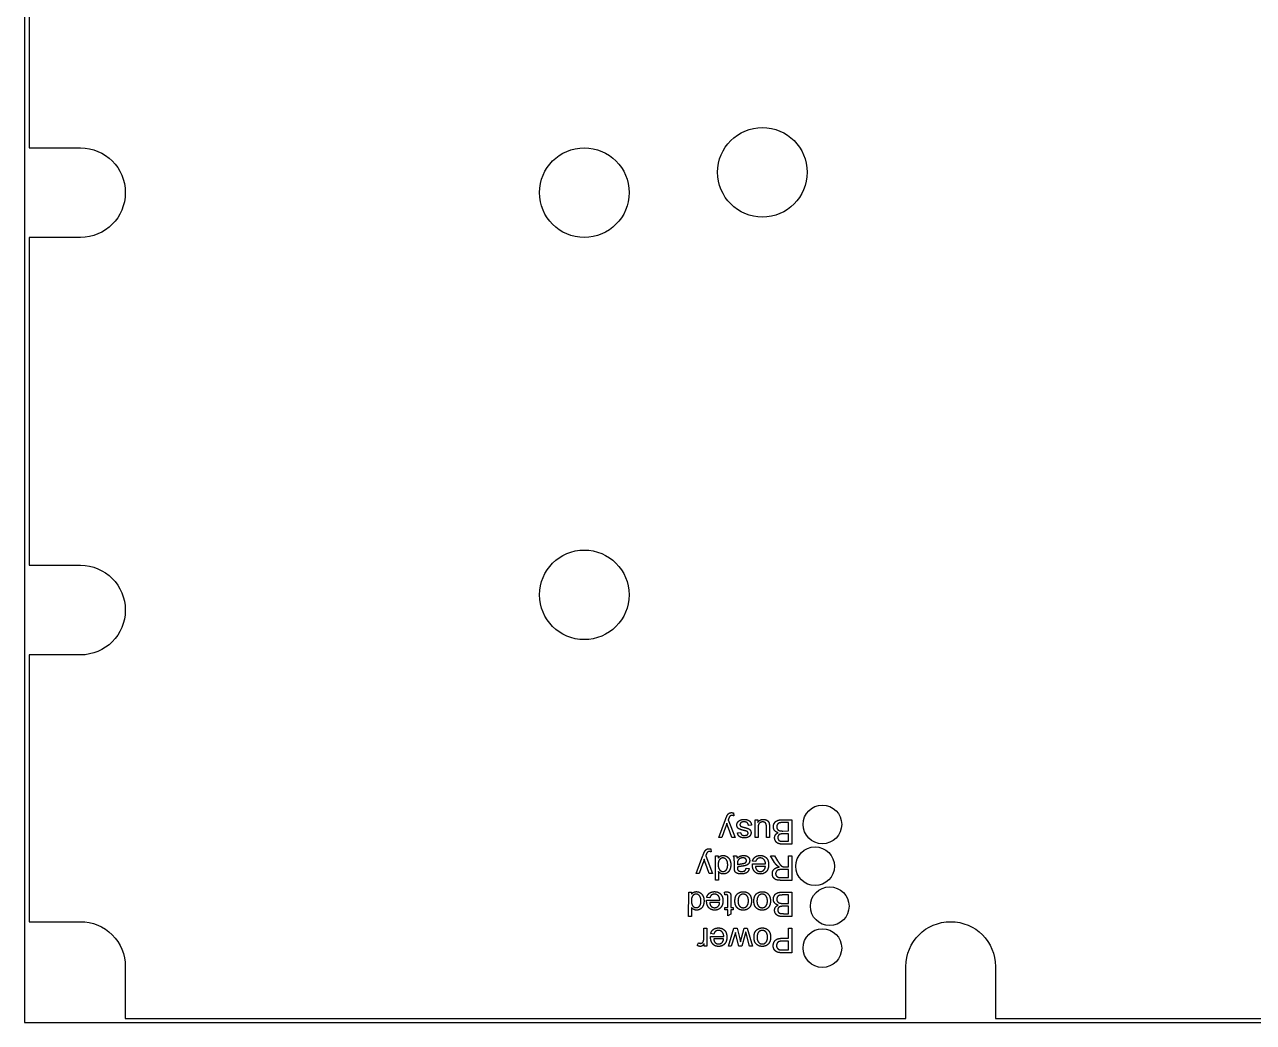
# Model space of a CAD drawing. Header units: millimetres. Extents: x -122 to 0, y -98 to 0.
# Drawn here: x -122 to -61.6, y -98 to -49 of the extents above; entities that cross this region are included whole.
import ezdxf

# ---------------------------------------------------------------- set-up
doc = ezdxf.new("R2010")
doc.units = ezdxf.units.MM
doc.layers.get('0').update_dxf_attribs({"linetype": 'CONTINUOUS'})

msp = doc.modelspace()

# ---------------------------------------------------------------- linework, layer by layer
for p, q in [((-87.892, -88.921), (-87.562, -88.036)), ((-87.427, -88.049), (-87.095, -88.92)), ((-87.174, -87.716), (-87.158, -87.854)), ((-86.11, -88.918), (-86.111, -88.049)), ((-86.111, -88.049), (-85.979, -88.049)), ((-85.979, -88.049), (-85.979, -88.176)), ((-84.761, -88.047), (-84.304, -88.046)), ((-84.304, -88.046), (-84.302, -89.246)), ((-87.559, -88.414), (-87.744, -88.921)), ((-87.254, -88.92), (-87.436, -88.417)), ((-86.971, -88.695), (-86.827, -88.675)), ((-86.283, -88.309), (-86.428, -88.332)), ((-85.963, -88.452), (-85.962, -88.918)), ((-85.552, -88.917), (-85.553, -88.435)), ((-85.406, -88.378), (-85.405, -88.917)), ((-84.462, -88.188), (-84.761, -88.188)), ((-84.739, -88.601), (-84.462, -88.6)), ((-84.461, -88.742), (-84.721, -88.742)), ((-84.462, -88.6), (-84.462, -88.188)), ((-84.461, -89.105), (-84.461, -88.742)), ((-87.744, -88.921), (-87.892, -88.921)), ((-87.095, -88.92), (-87.254, -88.92)), ((-85.962, -88.918), (-86.11, -88.918)), ((-85.405, -88.917), (-85.552, -88.917)), ((-84.302, -89.246), (-84.752, -89.247)), ((-84.701, -89.105), (-84.461, -89.105)), ((-89.002, -90.69), (-88.671, -89.806)), ((-88.535, -89.819), (-88.206, -90.69)), ((-88.282, -89.486), (-88.266, -89.625)), ((-88.058, -91.021), (-88.057, -89.821)), ((-88.057, -89.821), (-87.92, -89.821)), ((-87.92, -89.821), (-87.92, -89.931)), ((-87.175, -89.822), (-87.021, -89.822)), ((-85.151, -90.15), (-85.36, -89.823)), ((-85.36, -89.823), (-85.16, -89.823)), ((-85.16, -89.823), (-85.002, -90.073)), ((-84.462, -90.357), (-84.461, -89.824)), ((-84.461, -89.824), (-84.302, -89.824)), ((-84.302, -89.824), (-84.303, -91.024)), ((-88.669, -90.183), (-88.855, -90.69)), ((-88.365, -90.69), (-88.545, -90.187)), ((-87.128, -90.383), (-87.128, -90.186)), ((-86.979, -90.204), (-86.979, -90.258)), ((-86.544, -90.424), (-86.4, -90.444)), ((-86.243, -90.22), (-85.595, -90.22)), ((-86.087, -90.103), (-86.239, -90.084)), ((-85.603, -90.341), (-86.089, -90.341)), ((-84.462, -90.494), (-84.803, -90.494)), ((-84.646, -90.357), (-84.462, -90.357)), ((-84.462, -90.891), (-84.462, -90.494)), ((-88.855, -90.69), (-89.002, -90.69)), ((-88.206, -90.69), (-88.365, -90.69)), ((-87.911, -91.021), (-88.058, -91.021)), ((-87.911, -90.591), (-87.911, -91.021)), ((-84.842, -90.891), (-84.462, -90.891)), ((-84.303, -91.024), (-84.835, -91.024)), ((-89.373, -92.798), (-89.372, -91.598)), ((-89.372, -91.598), (-89.235, -91.598)), ((-89.235, -91.598), (-89.235, -91.708)), ((-87.595, -91.731), (-87.616, -91.601)), ((-84.76, -91.602), (-84.302, -91.602)), ((-84.461, -91.743), (-84.76, -91.743)), ((-84.462, -92.156), (-84.461, -91.743)), ((-84.302, -91.602), (-84.303, -92.802)), ((-89.226, -92.368), (-89.226, -92.798)), ((-88.49, -91.996), (-87.842, -91.996)), ((-88.334, -91.879), (-88.486, -91.86)), ((-87.85, -92.117), (-88.336, -92.117)), ((-87.595, -92.469), (-87.595, -92.354)), ((-87.595, -92.354), (-87.447, -92.354)), ((-87.447, -92.354), (-87.447, -91.846)), ((-87.3, -91.854), (-87.3, -92.354)), ((-87.3, -92.354), (-87.192, -92.354)), ((-87.192, -92.354), (-87.193, -92.469)), ((-84.739, -92.156), (-84.462, -92.156)), ((-84.462, -92.298), (-84.721, -92.297)), ((-84.462, -92.66), (-84.462, -92.298)), ((-89.226, -92.798), (-89.373, -92.798)), ((-87.447, -92.469), (-87.595, -92.469)), ((-87.447, -92.773), (-87.447, -92.469)), ((-87.301, -92.684), (-87.447, -92.773)), ((-87.193, -92.469), (-87.301, -92.469)), ((-87.301, -92.469), (-87.301, -92.684)), ((-84.303, -92.802), (-84.753, -92.802)), ((-84.702, -92.66), (-84.462, -92.66)), ((-88.623, -93.835), (-88.623, -93.38)), ((-88.623, -93.38), (-88.476, -93.38)), ((-88.476, -93.38), (-88.476, -94.249)), ((-87.422, -94.249), (-87.15, -93.38)), ((-87.15, -93.38), (-86.997, -93.38)), ((-87.079, -93.579), (-87.129, -93.747)), ((-87.036, -93.745), (-87.079, -93.579)), ((-86.997, -93.38), (-86.858, -93.901)), ((-86.825, -94.049), (-86.649, -93.38)), ((-86.649, -93.38), (-86.495, -93.38)), ((-86.519, -93.747), (-86.571, -93.561)), ((-86.495, -93.38), (-86.229, -94.249)), ((-84.462, -93.868), (-84.462, -93.38)), ((-84.462, -93.38), (-84.303, -93.38)), ((-84.303, -93.38), (-84.303, -94.58)), ((-88.948, -94.221), (-88.897, -94.085)), ((-88.608, -94.249), (-88.608, -94.117)), ((-88.297, -93.777), (-87.648, -93.777)), ((-88.14, -93.66), (-88.292, -93.641)), ((-87.656, -93.898), (-88.142, -93.898)), ((-87.129, -93.747), (-87.278, -94.249)), ((-86.906, -94.249), (-87.036, -93.745)), ((-86.858, -93.901), (-86.825, -94.049)), ((-86.616, -93.74), (-86.754, -94.249)), ((-86.381, -94.249), (-86.519, -93.747)), ((-84.462, -94.009), (-84.772, -94.009)), ((-84.769, -93.868), (-84.462, -93.868)), ((-84.462, -94.438), (-84.462, -94.009)), ((-88.476, -94.249), (-88.608, -94.249)), ((-87.278, -94.249), (-87.422, -94.249)), ((-86.754, -94.249), (-86.906, -94.249)), ((-86.229, -94.249), (-86.381, -94.249)), ((-84.769, -94.438), (-84.462, -94.438)), ((-84.303, -94.58), (-84.755, -94.58))]:
    msp.add_line(p, q)
msp.add_lwpolyline([(0, 0), (-122, 0), (-122, -98), (0, -98)], close=True)
msp.add_lwpolyline([(-121.777, -25.953), (-121.777, -55.053), (-119.25, -55.053, -1), (-119.25, -59.453), (-121.777, -59.453), (-121.777, -75.553), (-119.25, -75.553, -1), (-119.25, -79.953), (-121.777, -79.953), (-121.777, -93.053), (-119.25, -93.053, -0.414214), (-117.05, -95.253), (-117.05, -97.8), (-78.7, -97.8), (-78.7, -95.253, -1), (-74.3, -95.253), (-74.3, -97.8), (-4.95, -97.8)], format="xyb")
for centre, radius in [((-85.75, -56.253), 2.2), ((-94.5, -57.253), 2.2), ((-94.5, -77.003), 2.2), ((-82.803, -88.276), 0.95), ((-83.161, -90.333), 0.95), ((-82.444, -92.293), 0.95), ((-82.803, -94.35), 0.95)]:
    msp.add_circle(centre, radius)
for points in [[(-87.562, -88.036), (-87.509, -87.893), (-87.48, -87.839)], [(-87.48, -87.839), (-87.441, -87.766), (-87.39, -87.732)], [(-87.414, -88.013), (-87.418, -88.025), (-87.427, -88.049)], [(-87.369, -87.903), (-87.383, -87.926), (-87.414, -88.013)], [(-87.39, -87.732), (-87.34, -87.698), (-87.269, -87.698)], [(-87.32, -87.857), (-87.35, -87.874), (-87.369, -87.903)], [(-87.242, -87.841), (-87.291, -87.841), (-87.32, -87.857)], [(-87.269, -87.698), (-87.227, -87.698), (-87.174, -87.716)], [(-87.158, -87.854), (-87.206, -87.841), (-87.242, -87.841)], [(-86.962, -88.167), (-86.919, -88.102), (-86.838, -88.066)], [(-86.838, -88.066), (-86.757, -88.03), (-86.655, -88.03)], [(-86.655, -88.03), (-86.485, -88.03), (-86.396, -88.1)], [(-86.396, -88.1), (-86.307, -88.17), (-86.283, -88.309)], [(-85.979, -88.176), (-85.878, -88.029), (-85.704, -88.028)], [(-85.704, -88.028), (-85.627, -88.028), (-85.56, -88.058)], [(-85.56, -88.058), (-85.493, -88.087), (-85.461, -88.132)], [(-85.461, -88.132), (-85.428, -88.176), (-85.415, -88.241)], [(-85.174, -88.238), (-85.138, -88.166), (-85.086, -88.127)], [(-85.086, -88.127), (-85.034, -88.087), (-84.955, -88.067)], [(-84.955, -88.067), (-84.876, -88.047), (-84.761, -88.047)], [(-87.499, -88.215), (-87.524, -88.317), (-87.559, -88.414)], [(-87.436, -88.417), (-87.471, -88.321), (-87.499, -88.215)], [(-87.005, -88.306), (-87.005, -88.232), (-86.962, -88.167)], [(-86.969, -88.432), (-87.004, -88.381), (-87.005, -88.306)], [(-86.92, -88.83), (-86.957, -88.779), (-86.971, -88.695)], [(-86.872, -88.509), (-86.934, -88.482), (-86.969, -88.432)], [(-86.654, -88.577), (-86.81, -88.535), (-86.872, -88.509)], [(-86.804, -88.193), (-86.853, -88.234), (-86.853, -88.29)], [(-86.853, -88.29), (-86.853, -88.34), (-86.81, -88.368)], [(-86.827, -88.675), (-86.817, -88.742), (-86.77, -88.78)], [(-86.81, -88.368), (-86.779, -88.388), (-86.659, -88.418)], [(-86.654, -88.151), (-86.755, -88.151), (-86.804, -88.193)], [(-86.659, -88.418), (-86.497, -88.459), (-86.434, -88.488)], [(-86.497, -88.198), (-86.553, -88.151), (-86.654, -88.151)], [(-86.524, -88.614), (-86.546, -88.606), (-86.654, -88.577)], [(-86.467, -88.653), (-86.485, -88.63), (-86.524, -88.614)], [(-86.428, -88.332), (-86.441, -88.244), (-86.497, -88.198)], [(-86.492, -88.784), (-86.449, -88.75), (-86.449, -88.705)], [(-86.449, -88.705), (-86.449, -88.676), (-86.467, -88.653)], [(-86.434, -88.488), (-86.372, -88.518), (-86.339, -88.571)], [(-86.339, -88.571), (-86.307, -88.624), (-86.307, -88.688)], [(-86.307, -88.688), (-86.306, -88.746), (-86.333, -88.795)], [(-85.939, -88.282), (-85.963, -88.341), (-85.963, -88.452)], [(-85.857, -88.19), (-85.915, -88.224), (-85.939, -88.282)], [(-85.733, -88.155), (-85.799, -88.155), (-85.857, -88.19)], [(-85.621, -88.188), (-85.666, -88.155), (-85.733, -88.155)], [(-85.562, -88.28), (-85.576, -88.221), (-85.621, -88.188)], [(-85.553, -88.435), (-85.553, -88.32), (-85.562, -88.28)], [(-85.415, -88.241), (-85.406, -88.284), (-85.406, -88.378)], [(-85.209, -88.395), (-85.209, -88.311), (-85.174, -88.238)], [(-85.151, -88.577), (-85.209, -88.5), (-85.209, -88.395)], [(-84.983, -88.685), (-85.092, -88.654), (-85.151, -88.577)], [(-85.109, -88.795), (-85.067, -88.727), (-84.983, -88.685)], [(-85.021, -88.294), (-85.045, -88.338), (-85.045, -88.395)], [(-85.045, -88.395), (-85.045, -88.462), (-85.01, -88.512)], [(-84.961, -88.227), (-84.998, -88.25), (-85.021, -88.294)], [(-85.01, -88.512), (-84.976, -88.561), (-84.915, -88.581)], [(-84.869, -88.194), (-84.924, -88.204), (-84.961, -88.227)], [(-84.915, -88.581), (-84.854, -88.601), (-84.739, -88.601)], [(-84.721, -88.742), (-84.827, -88.742), (-84.872, -88.756)], [(-84.761, -88.188), (-84.838, -88.188), (-84.869, -88.194)], [(-86.806, -88.909), (-86.883, -88.88), (-86.92, -88.83)], [(-86.626, -88.939), (-86.729, -88.939), (-86.806, -88.909)], [(-86.77, -88.78), (-86.723, -88.818), (-86.637, -88.817)], [(-86.637, -88.817), (-86.536, -88.817), (-86.492, -88.784)], [(-86.499, -88.921), (-86.558, -88.938), (-86.626, -88.939)], [(-86.405, -88.878), (-86.44, -88.903), (-86.499, -88.921)], [(-86.333, -88.795), (-86.36, -88.845), (-86.405, -88.878)], [(-85.15, -88.94), (-85.15, -88.863), (-85.109, -88.795)], [(-85.103, -89.099), (-85.15, -89.023), (-85.15, -88.94)], [(-84.973, -89.211), (-85.056, -89.174), (-85.103, -89.099)], [(-84.964, -88.816), (-84.994, -88.858), (-84.994, -88.921)], [(-84.994, -88.921), (-84.994, -88.981), (-84.965, -89.026)], [(-84.752, -89.247), (-84.89, -89.247), (-84.973, -89.211)], [(-84.965, -89.026), (-84.937, -89.072), (-84.883, -89.088)], [(-84.872, -88.756), (-84.933, -88.775), (-84.964, -88.816)], [(-84.883, -89.088), (-84.83, -89.105), (-84.701, -89.105)], [(-88.671, -89.806), (-88.618, -89.663), (-88.588, -89.609)], [(-88.588, -89.609), (-88.549, -89.536), (-88.498, -89.502)], [(-88.522, -89.783), (-88.526, -89.796), (-88.535, -89.819)], [(-88.477, -89.674), (-88.491, -89.696), (-88.522, -89.783)], [(-88.498, -89.502), (-88.447, -89.468), (-88.377, -89.468)], [(-88.429, -89.628), (-88.458, -89.644), (-88.477, -89.674)], [(-88.35, -89.611), (-88.399, -89.611), (-88.429, -89.628)], [(-88.377, -89.468), (-88.334, -89.468), (-88.282, -89.486)], [(-88.266, -89.625), (-88.314, -89.611), (-88.35, -89.611)], [(-87.92, -89.931), (-87.838, -89.802), (-87.677, -89.802)], [(-87.691, -89.923), (-87.788, -89.923), (-87.855, -90.002)], [(-87.525, -90.006), (-87.595, -89.923), (-87.691, -89.923)], [(-87.677, -89.802), (-87.573, -89.802), (-87.486, -89.859)], [(-87.486, -89.859), (-87.399, -89.917), (-87.351, -90.019)], [(-87.138, -89.926), (-87.147, -89.872), (-87.175, -89.822)], [(-87.128, -90.186), (-87.128, -89.981), (-87.138, -89.926)], [(-87.021, -89.822), (-86.998, -89.868), (-86.991, -89.929)], [(-86.991, -89.929), (-86.91, -89.86), (-86.834, -89.831)], [(-86.858, -89.955), (-86.924, -89.992), (-86.955, -90.057)], [(-86.707, -89.918), (-86.792, -89.918), (-86.858, -89.955)], [(-86.834, -89.831), (-86.758, -89.802), (-86.671, -89.803)], [(-86.576, -89.957), (-86.621, -89.918), (-86.707, -89.918)], [(-86.671, -89.803), (-86.528, -89.803), (-86.451, -89.873)], [(-86.531, -90.056), (-86.531, -89.997), (-86.576, -89.957)], [(-86.451, -89.873), (-86.374, -89.943), (-86.374, -90.052)], [(-86.239, -90.084), (-86.203, -89.95), (-86.106, -89.877)], [(-86.106, -89.877), (-86.008, -89.803), (-85.857, -89.803)], [(-85.858, -89.924), (-85.939, -89.924), (-85.996, -89.967)], [(-85.676, -90.001), (-85.749, -89.924), (-85.858, -89.924)], [(-85.857, -89.803), (-85.666, -89.803), (-85.554, -89.921)], [(-85.554, -89.921), (-85.443, -90.038), (-85.443, -90.25)], [(-88.608, -89.985), (-88.634, -90.087), (-88.669, -90.183)], [(-88.545, -90.187), (-88.58, -90.091), (-88.608, -89.985)], [(-87.855, -90.002), (-87.923, -90.081), (-87.923, -90.243)], [(-87.923, -90.243), (-87.923, -90.421), (-87.855, -90.505)], [(-87.855, -90.505), (-87.786, -90.588), (-87.685, -90.588)], [(-87.685, -90.588), (-87.587, -90.589), (-87.521, -90.508)], [(-87.455, -90.255), (-87.455, -90.088), (-87.525, -90.006)], [(-87.521, -90.508), (-87.455, -90.428), (-87.455, -90.255)], [(-87.347, -90.492), (-87.391, -90.598), (-87.477, -90.654)], [(-87.351, -90.019), (-87.303, -90.122), (-87.304, -90.256)], [(-87.304, -90.256), (-87.304, -90.386), (-87.347, -90.492)], [(-87.121, -90.518), (-87.128, -90.481), (-87.128, -90.383)], [(-87.075, -90.619), (-87.108, -90.579), (-87.121, -90.518)], [(-86.979, -90.374), (-86.98, -90.404), (-86.98, -90.412)], [(-86.98, -90.412), (-86.98, -90.502), (-86.939, -90.539)], [(-86.955, -90.057), (-86.979, -90.107), (-86.979, -90.204)], [(-86.979, -90.258), (-86.899, -90.226), (-86.739, -90.203)], [(-86.717, -90.323), (-86.895, -90.344), (-86.979, -90.374)], [(-86.939, -90.539), (-86.882, -90.589), (-86.771, -90.589)], [(-86.771, -90.589), (-86.667, -90.589), (-86.617, -90.553)], [(-86.739, -90.203), (-86.648, -90.19), (-86.61, -90.173)], [(-86.586, -90.301), (-86.629, -90.313), (-86.717, -90.323)], [(-86.617, -90.553), (-86.568, -90.516), (-86.544, -90.424)], [(-86.61, -90.173), (-86.572, -90.157), (-86.552, -90.126)], [(-86.48, -90.253), (-86.527, -90.285), (-86.586, -90.301)], [(-86.552, -90.126), (-86.531, -90.094), (-86.531, -90.056)], [(-86.403, -90.168), (-86.433, -90.221), (-86.48, -90.253)], [(-86.4, -90.444), (-86.42, -90.536), (-86.465, -90.593)], [(-86.374, -90.052), (-86.374, -90.115), (-86.403, -90.168)], [(-86.244, -90.259), (-86.244, -90.246), (-86.243, -90.22)], [(-86.134, -90.593), (-86.244, -90.474), (-86.244, -90.259)], [(-86.089, -90.341), (-86.079, -90.45), (-86.033, -90.505)], [(-85.996, -89.967), (-86.053, -90.009), (-86.087, -90.103)], [(-86.033, -90.505), (-85.963, -90.591), (-85.851, -90.591)], [(-85.851, -90.591), (-85.749, -90.591), (-85.68, -90.523)], [(-85.68, -90.523), (-85.611, -90.455), (-85.603, -90.341)], [(-85.595, -90.22), (-85.603, -90.077), (-85.676, -90.001)], [(-85.443, -90.25), (-85.443, -90.47), (-85.556, -90.591)], [(-85.262, -90.696), (-85.262, -90.568), (-85.18, -90.481)], [(-85.18, -90.481), (-85.097, -90.393), (-84.924, -90.369)], [(-85.02, -90.31), (-85.089, -90.246), (-85.151, -90.15)], [(-84.973, -90.516), (-85.035, -90.539), (-85.067, -90.588)], [(-84.924, -90.369), (-84.987, -90.339), (-85.02, -90.31)], [(-85.002, -90.073), (-84.932, -90.181), (-84.887, -90.238)], [(-84.803, -90.494), (-84.912, -90.494), (-84.973, -90.516)], [(-84.887, -90.238), (-84.842, -90.296), (-84.807, -90.319)], [(-84.807, -90.319), (-84.771, -90.342), (-84.734, -90.351)], [(-84.734, -90.351), (-84.707, -90.356), (-84.646, -90.357)], [(-87.811, -90.677), (-87.873, -90.644), (-87.911, -90.591)], [(-87.671, -90.71), (-87.75, -90.71), (-87.811, -90.677)], [(-87.477, -90.654), (-87.564, -90.711), (-87.671, -90.71)], [(-86.973, -90.685), (-87.043, -90.659), (-87.075, -90.619)], [(-86.792, -90.711), (-86.904, -90.711), (-86.973, -90.685)], [(-86.595, -90.681), (-86.68, -90.711), (-86.792, -90.711)], [(-86.465, -90.593), (-86.51, -90.65), (-86.595, -90.681)], [(-85.849, -90.712), (-86.024, -90.712), (-86.134, -90.593)], [(-85.556, -90.591), (-85.669, -90.712), (-85.849, -90.712)], [(-85.213, -90.877), (-85.262, -90.795), (-85.262, -90.696)], [(-85.079, -90.991), (-85.163, -90.959), (-85.213, -90.877)], [(-85.067, -90.588), (-85.099, -90.638), (-85.099, -90.696)], [(-85.099, -90.696), (-85.099, -90.781), (-85.037, -90.836)], [(-84.835, -91.024), (-84.996, -91.023), (-85.079, -90.991)], [(-85.037, -90.836), (-84.975, -90.891), (-84.842, -90.891)], [(-89.235, -91.708), (-89.152, -91.579), (-88.992, -91.579)], [(-89.006, -91.7), (-89.102, -91.7), (-89.17, -91.779)], [(-88.84, -91.783), (-88.91, -91.7), (-89.006, -91.7)], [(-88.992, -91.579), (-88.888, -91.579), (-88.801, -91.636)], [(-88.801, -91.636), (-88.714, -91.694), (-88.666, -91.796)], [(-88.486, -91.86), (-88.45, -91.726), (-88.353, -91.653)], [(-88.353, -91.653), (-88.255, -91.579), (-88.104, -91.579)], [(-88.243, -91.743), (-88.3, -91.786), (-88.334, -91.879)], [(-88.105, -91.701), (-88.186, -91.701), (-88.243, -91.743)], [(-87.923, -91.777), (-87.996, -91.701), (-88.105, -91.701)], [(-88.104, -91.579), (-87.913, -91.58), (-87.801, -91.697)], [(-87.801, -91.697), (-87.69, -91.815), (-87.69, -92.027)], [(-87.616, -91.601), (-87.554, -91.588), (-87.505, -91.588)], [(-87.53, -91.726), (-87.555, -91.726), (-87.595, -91.731)], [(-87.48, -91.736), (-87.497, -91.726), (-87.53, -91.726)], [(-87.505, -91.588), (-87.424, -91.588), (-87.38, -91.614)], [(-87.454, -91.765), (-87.462, -91.747), (-87.48, -91.736)], [(-87.447, -91.846), (-87.447, -91.783), (-87.454, -91.765)], [(-87.38, -91.614), (-87.336, -91.639), (-87.318, -91.68)], [(-87.318, -91.68), (-87.3, -91.722), (-87.3, -91.854)], [(-87.05, -91.783), (-87, -91.687), (-86.903, -91.634)], [(-86.903, -91.634), (-86.807, -91.58), (-86.693, -91.58)], [(-86.693, -91.702), (-86.803, -91.702), (-86.876, -91.785)], [(-86.693, -91.58), (-86.511, -91.581), (-86.398, -91.698)], [(-86.51, -91.785), (-86.583, -91.702), (-86.693, -91.702)], [(-86.398, -91.698), (-86.286, -91.815), (-86.286, -92.035)], [(-86.118, -91.783), (-86.067, -91.687), (-85.971, -91.634)], [(-85.971, -91.634), (-85.875, -91.581), (-85.761, -91.581)], [(-85.761, -91.702), (-85.871, -91.702), (-85.944, -91.786)], [(-85.761, -91.581), (-85.578, -91.581), (-85.466, -91.698)], [(-85.578, -91.786), (-85.651, -91.702), (-85.761, -91.702)], [(-85.466, -91.698), (-85.354, -91.816), (-85.354, -92.036)], [(-85.173, -91.792), (-85.137, -91.72), (-85.085, -91.681)], [(-85.085, -91.681), (-85.033, -91.641), (-84.954, -91.621)], [(-84.868, -91.749), (-84.923, -91.759), (-84.96, -91.781)], [(-84.954, -91.621), (-84.875, -91.601), (-84.76, -91.602)], [(-84.76, -91.743), (-84.837, -91.743), (-84.868, -91.749)], [(-89.17, -91.779), (-89.238, -91.858), (-89.238, -92.02)], [(-89.238, -92.02), (-89.238, -92.198), (-89.169, -92.282)], [(-89.126, -92.454), (-89.187, -92.421), (-89.226, -92.368)], [(-89.169, -92.282), (-89.1, -92.365), (-89, -92.365)], [(-89, -92.365), (-88.902, -92.365), (-88.836, -92.285)], [(-88.77, -92.032), (-88.769, -91.865), (-88.84, -91.783)], [(-88.836, -92.285), (-88.77, -92.205), (-88.77, -92.032)], [(-88.662, -92.269), (-88.705, -92.375), (-88.792, -92.431)], [(-88.666, -91.796), (-88.618, -91.899), (-88.618, -92.033)], [(-88.618, -92.033), (-88.618, -92.163), (-88.662, -92.269)], [(-88.491, -92.035), (-88.491, -92.022), (-88.49, -91.996)], [(-88.381, -92.369), (-88.491, -92.25), (-88.491, -92.035)], [(-88.096, -92.488), (-88.271, -92.488), (-88.381, -92.369)], [(-88.336, -92.117), (-88.326, -92.227), (-88.28, -92.282)], [(-88.28, -92.282), (-88.21, -92.367), (-88.098, -92.367)], [(-88.098, -92.367), (-87.996, -92.367), (-87.927, -92.299)], [(-87.803, -92.367), (-87.916, -92.488), (-88.096, -92.488)], [(-87.927, -92.299), (-87.858, -92.231), (-87.85, -92.117)], [(-87.842, -91.996), (-87.85, -91.853), (-87.923, -91.777)], [(-87.69, -92.027), (-87.69, -92.246), (-87.803, -92.367)], [(-87.101, -92.047), (-87.1, -91.879), (-87.05, -91.783)], [(-86.987, -92.371), (-87.101, -92.254), (-87.101, -92.047)], [(-86.694, -92.489), (-86.873, -92.489), (-86.987, -92.371)], [(-86.876, -91.785), (-86.949, -91.868), (-86.949, -92.039)], [(-86.949, -92.039), (-86.949, -92.201), (-86.876, -92.284)], [(-86.876, -92.284), (-86.803, -92.367), (-86.694, -92.367)], [(-86.694, -92.367), (-86.583, -92.367), (-86.511, -92.285)], [(-86.511, -92.285), (-86.438, -92.202), (-86.437, -92.035)], [(-86.437, -92.035), (-86.437, -91.868), (-86.51, -91.785)], [(-86.286, -92.035), (-86.286, -92.277), (-86.421, -92.393)], [(-86.168, -92.047), (-86.168, -91.88), (-86.118, -91.783)], [(-86.055, -92.372), (-86.168, -92.255), (-86.168, -92.047)], [(-85.762, -92.49), (-85.941, -92.49), (-86.055, -92.372)], [(-85.944, -91.786), (-86.017, -91.869), (-86.017, -92.04)], [(-86.017, -92.04), (-86.017, -92.201), (-85.944, -92.285)], [(-85.944, -92.285), (-85.87, -92.368), (-85.762, -92.368)], [(-85.762, -92.368), (-85.651, -92.368), (-85.578, -92.285)], [(-85.505, -92.036), (-85.505, -91.869), (-85.578, -91.786)], [(-85.578, -92.285), (-85.505, -92.203), (-85.505, -92.036)], [(-85.354, -92.036), (-85.354, -92.277), (-85.488, -92.393)], [(-85.209, -91.949), (-85.209, -91.865), (-85.173, -91.792)], [(-85.15, -92.131), (-85.209, -92.054), (-85.209, -91.949)], [(-85.151, -92.494), (-85.151, -92.417), (-85.109, -92.349)], [(-84.983, -92.24), (-85.092, -92.208), (-85.15, -92.131)], [(-85.109, -92.349), (-85.067, -92.282), (-84.983, -92.24)], [(-85.02, -91.848), (-85.044, -91.892), (-85.044, -91.949)], [(-85.044, -91.949), (-85.044, -92.016), (-85.01, -92.066)], [(-84.96, -91.781), (-84.997, -91.804), (-85.02, -91.848)], [(-85.01, -92.066), (-84.976, -92.115), (-84.915, -92.136)], [(-84.964, -92.371), (-84.995, -92.413), (-84.995, -92.476)], [(-84.873, -92.311), (-84.933, -92.329), (-84.964, -92.371)], [(-84.915, -92.136), (-84.854, -92.156), (-84.739, -92.156)], [(-84.721, -92.297), (-84.827, -92.297), (-84.873, -92.311)], [(-88.986, -92.487), (-89.065, -92.487), (-89.126, -92.454)], [(-88.792, -92.431), (-88.879, -92.487), (-88.986, -92.487)], [(-86.421, -92.393), (-86.533, -92.489), (-86.694, -92.489)], [(-85.488, -92.393), (-85.6, -92.49), (-85.762, -92.49)], [(-85.104, -92.653), (-85.151, -92.577), (-85.151, -92.494)], [(-84.974, -92.765), (-85.057, -92.728), (-85.104, -92.653)], [(-84.995, -92.476), (-84.995, -92.535), (-84.966, -92.581)], [(-84.753, -92.802), (-84.891, -92.801), (-84.974, -92.765)], [(-84.966, -92.581), (-84.938, -92.626), (-84.884, -92.643)], [(-84.884, -92.643), (-84.831, -92.66), (-84.702, -92.66)], [(-88.292, -93.641), (-88.256, -93.508), (-88.159, -93.434)], [(-88.159, -93.434), (-88.062, -93.36), (-87.91, -93.36)], [(-88.049, -93.524), (-88.107, -93.567), (-88.14, -93.66)], [(-87.911, -93.481), (-87.992, -93.481), (-88.049, -93.524)], [(-87.729, -93.558), (-87.802, -93.481), (-87.911, -93.481)], [(-87.91, -93.36), (-87.719, -93.36), (-87.608, -93.478)], [(-87.648, -93.777), (-87.656, -93.634), (-87.729, -93.558)], [(-87.608, -93.478), (-87.496, -93.595), (-87.496, -93.807)], [(-86.571, -93.561), (-86.574, -93.575), (-86.616, -93.74)], [(-86.162, -93.827), (-86.162, -93.659), (-86.111, -93.563)], [(-86.111, -93.563), (-86.061, -93.467), (-85.965, -93.413)], [(-85.937, -93.565), (-86.01, -93.648), (-86.01, -93.819)], [(-85.965, -93.413), (-85.869, -93.36), (-85.755, -93.36)], [(-85.755, -93.481), (-85.865, -93.481), (-85.937, -93.565)], [(-85.755, -93.36), (-85.572, -93.36), (-85.46, -93.477)], [(-85.572, -93.565), (-85.644, -93.481), (-85.755, -93.481)], [(-85.499, -93.815), (-85.499, -93.648), (-85.572, -93.565)], [(-85.46, -93.477), (-85.347, -93.594), (-85.347, -93.815)], [(-88.897, -94.085), (-88.843, -94.117), (-88.789, -94.117)], [(-88.789, -94.117), (-88.741, -94.117), (-88.703, -94.088)], [(-88.703, -94.088), (-88.664, -94.059), (-88.648, -94.007)], [(-88.608, -94.117), (-88.659, -94.21), (-88.702, -94.239)], [(-88.648, -94.007), (-88.623, -93.928), (-88.623, -93.835)], [(-88.297, -93.816), (-88.297, -93.803), (-88.297, -93.777)], [(-88.187, -94.15), (-88.297, -94.031), (-88.297, -93.816)], [(-87.902, -94.269), (-88.076, -94.269), (-88.187, -94.15)], [(-88.142, -93.898), (-88.132, -94.008), (-88.086, -94.063)], [(-88.086, -94.063), (-88.016, -94.148), (-87.904, -94.148)], [(-87.904, -94.148), (-87.802, -94.148), (-87.733, -94.08)], [(-87.609, -94.148), (-87.722, -94.269), (-87.902, -94.269)], [(-87.733, -94.08), (-87.664, -94.012), (-87.656, -93.898)], [(-87.496, -93.807), (-87.496, -94.027), (-87.609, -94.148)], [(-86.048, -94.151), (-86.162, -94.034), (-86.162, -93.827)], [(-85.755, -94.269), (-85.934, -94.269), (-86.048, -94.151)], [(-86.01, -93.819), (-86.01, -93.981), (-85.937, -94.064)], [(-85.937, -94.064), (-85.864, -94.147), (-85.755, -94.147)], [(-85.755, -94.147), (-85.644, -94.147), (-85.572, -94.064)], [(-85.482, -94.172), (-85.594, -94.269), (-85.755, -94.269)], [(-85.572, -94.064), (-85.499, -93.982), (-85.499, -93.815)], [(-85.347, -93.815), (-85.347, -94.056), (-85.482, -94.172)], [(-85.219, -94.233), (-85.219, -94.08), (-85.121, -93.974)], [(-85.121, -93.974), (-85.024, -93.868), (-84.769, -93.868)], [(-84.99, -94.067), (-85.055, -94.124), (-85.055, -94.228)], [(-84.772, -94.009), (-84.926, -94.009), (-84.99, -94.067)], [(-88.797, -94.269), (-88.871, -94.269), (-88.948, -94.221)], [(-88.702, -94.239), (-88.745, -94.269), (-88.797, -94.269)], [(-85.182, -94.397), (-85.219, -94.322), (-85.219, -94.233)], [(-85.086, -94.512), (-85.146, -94.471), (-85.182, -94.397)], [(-84.938, -94.568), (-85.026, -94.554), (-85.086, -94.512)], [(-85.055, -94.228), (-85.055, -94.303), (-85.017, -94.357)], [(-85.017, -94.357), (-84.979, -94.41), (-84.917, -94.428)], [(-84.755, -94.58), (-84.875, -94.58), (-84.938, -94.568)], [(-84.917, -94.428), (-84.877, -94.438), (-84.769, -94.438)]]:
    msp.add_open_spline(points, degree=2)

doc.saveas('drawing.dxf')
